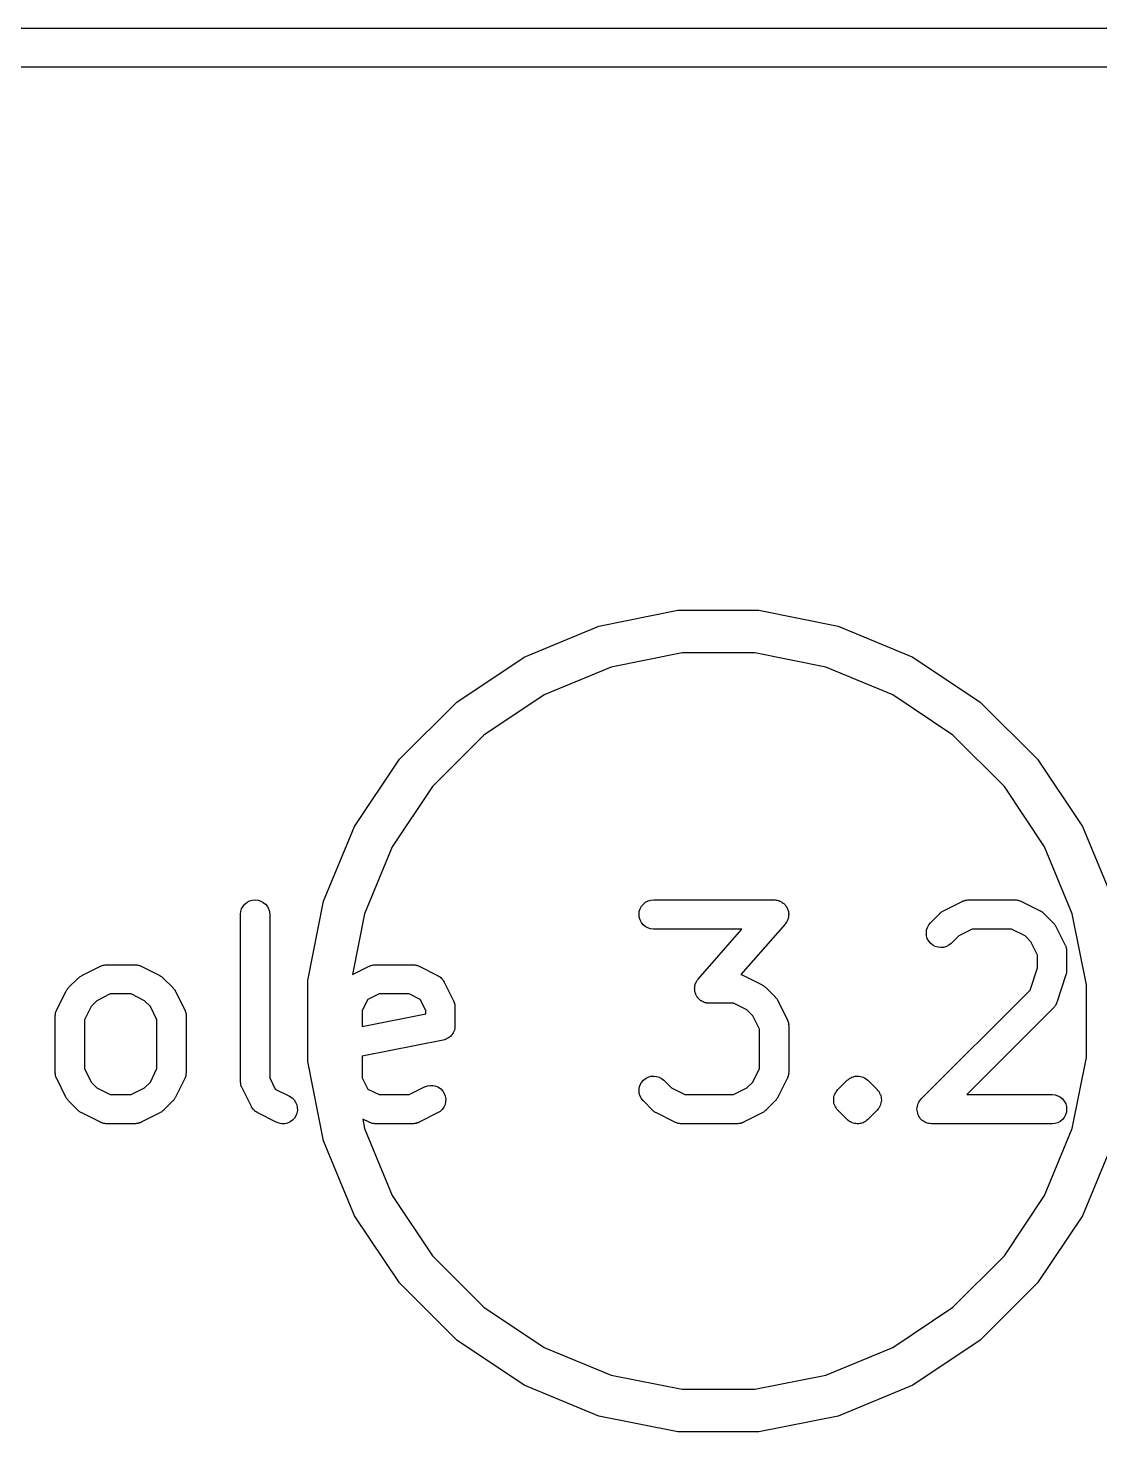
# Model space of a CAD drawing. Extents: x 0 to 214, y -130 to 23.
# Drawn here: x 111.45 to 116.96, y -82.11 to -74.9 of the extents above; entities that cross this region are included whole.
import ezdxf

# ---------------------------------------------------------------- set-up
doc = ezdxf.new("R2010")
doc.units = 0
doc.layers.add('BLACK', color=7, linetype='CONTINUOUS')

msp = doc.modelspace()

# ---------------------------------------------------------------- linework, layer by layer
at = {"layer": 'BLACK', "linetype": 'CONTINUOUS'}
for p, q in [((0.0049, -74.9), (119.995, -74.9)), ((119.9, -75.1), (0.1, -75.1)), ((114.385, -77.9713), (114.792, -77.8902)), ((114.792, -77.8902), (115.208, -77.8902)), ((115.208, -77.8902), (115.615, -77.9713)), ((114.001, -78.1303), (114.385, -77.9713)), ((115.615, -77.9713), (115.999, -78.1303)), ((113.655, -78.3612), (114.001, -78.1303)), ((114.814, -78.1091), (114.448, -78.1818)), ((115.186, -78.1091), (114.814, -78.1091)), ((115.552, -78.1818), (115.186, -78.1091)), ((115.999, -78.1303), (116.345, -78.3612)), ((114.448, -78.1818), (114.104, -78.3243)), ((115.896, -78.3243), (115.552, -78.1818)), ((113.361, -78.6551), (113.655, -78.3612)), ((114.104, -78.3243), (113.795, -78.5313)), ((116.205, -78.5313), (115.896, -78.3243)), ((116.345, -78.3612), (116.639, -78.6551)), ((113.795, -78.5313), (113.531, -78.7947)), ((116.469, -78.7947), (116.205, -78.5313)), ((113.13, -79.0006), (113.361, -78.6551)), ((116.639, -78.6551), (116.87, -79.0006)), ((113.531, -78.7947), (113.324, -79.1043)), ((116.676, -79.1043), (116.469, -78.7947)), ((112.971, -79.3846), (113.13, -79.0006)), ((116.87, -79.0006), (117.029, -79.3846)), ((113.324, -79.1043), (113.182, -79.4485)), ((116.818, -79.4485), (116.676, -79.1043)), ((112.591, -79.3828), (112.605, -79.3787)), ((112.605, -79.3787), (112.62, -79.3774)), ((112.62, -79.3774), (112.634, -79.3789)), ((112.634, -79.3789), (112.648, -79.3832)), ((114.638, -79.383), (114.652, -79.3788)), ((114.652, -79.3788), (114.667, -79.3774)), ((114.667, -79.3774), (115.286, -79.3774)), ((115.286, -79.3774), (115.287, -79.3774)), ((115.287, -79.3774), (115.291, -79.3779)), ((115.291, -79.3779), (115.296, -79.3781)), ((115.296, -79.3781), (115.299, -79.3787)), ((115.299, -79.3787), (115.301, -79.379)), ((115.301, -79.379), (115.306, -79.3804)), ((116.262, -79.3816), (116.267, -79.3798)), ((116.267, -79.3798), (116.269, -79.3794)), ((116.269, -79.3794), (116.271, -79.3788)), ((116.271, -79.3788), (116.276, -79.3783)), ((116.276, -79.3783), (116.281, -79.3775)), ((116.281, -79.3775), (116.284, -79.3776)), ((116.284, -79.3776), (116.286, -79.3774)), ((116.286, -79.3774), (116.524, -79.3774)), ((116.524, -79.3774), (116.525, -79.3774)), ((116.525, -79.3774), (116.527, -79.3776)), ((116.527, -79.3776), (116.529, -79.3776)), ((116.529, -79.3776), (116.534, -79.3784)), ((116.534, -79.3784), (116.539, -79.379)), ((116.539, -79.379), (116.541, -79.3797)), ((116.541, -79.3797), (116.544, -79.3801)), ((112.544, -79.4513), (112.546, -79.4368)), ((112.544, -79.4524), (112.544, -79.4513)), ((112.546, -79.4368), (112.55, -79.4228)), ((112.55, -79.4228), (112.557, -79.41)), ((112.557, -79.41), (112.567, -79.3988)), ((112.567, -79.3988), (112.578, -79.3896)), ((112.578, -79.3896), (112.591, -79.3828)), ((112.648, -79.3832), (112.661, -79.3902)), ((112.661, -79.3902), (112.672, -79.3995)), ((112.672, -79.3995), (112.682, -79.4109)), ((112.682, -79.4109), (112.688, -79.4238)), ((112.688, -79.4238), (112.693, -79.4378)), ((112.693, -79.4378), (112.694, -79.4524)), ((112.89, -79.7922), (112.971, -79.3846)), ((113.182, -79.4485), (113.12, -79.7611)), ((114.592, -79.4519), (114.593, -79.4373)), ((114.593, -79.4664), (114.592, -79.4519)), ((114.593, -79.4373), (114.598, -79.4233)), ((114.598, -79.4233), (114.604, -79.4104)), ((114.604, -79.4104), (114.614, -79.3992)), ((114.614, -79.3992), (114.625, -79.3899)), ((114.625, -79.3899), (114.638, -79.383)), ((115.306, -79.3804), (115.31, -79.3815)), ((115.31, -79.3815), (115.313, -79.3826)), ((115.313, -79.3826), (115.315, -79.3834)), ((115.315, -79.3834), (115.319, -79.3857)), ((115.319, -79.3857), (115.324, -79.3877)), ((115.324, -79.3877), (115.326, -79.3892)), ((115.326, -79.3892), (115.328, -79.3905)), ((115.328, -79.3905), (115.332, -79.3935)), ((115.332, -79.3935), (115.335, -79.3963)), ((115.335, -79.3963), (115.337, -79.3982)), ((115.337, -79.3982), (115.339, -79.3999)), ((115.339, -79.3999), (115.342, -79.4036)), ((115.342, -79.4036), (115.345, -79.407)), ((115.345, -79.407), (115.347, -79.4093)), ((115.347, -79.4093), (115.348, -79.4113)), ((115.348, -79.4113), (115.351, -79.4155)), ((115.351, -79.4155), (115.353, -79.4195)), ((115.353, -79.4195), (115.354, -79.422)), ((115.354, -79.422), (115.355, -79.4243)), ((115.355, -79.4243), (115.357, -79.4288)), ((115.357, -79.4288), (115.358, -79.4332)), ((115.358, -79.4332), (115.359, -79.4358)), ((115.359, -79.4358), (115.359, -79.4383)), ((115.359, -79.4383), (115.36, -79.443)), ((115.36, -79.443), (115.361, -79.4477)), ((115.361, -79.4477), (115.36, -79.4503)), ((115.36, -79.4503), (115.361, -79.4529)), ((116.09, -79.4946), (116.137, -79.447)), ((116.137, -79.447), (116.138, -79.4462)), ((116.138, -79.4462), (116.141, -79.4436)), ((116.141, -79.4436), (116.145, -79.4407)), ((116.145, -79.4407), (116.147, -79.439)), ((116.147, -79.439), (116.15, -79.4371)), ((116.15, -79.4371), (116.153, -79.4352)), ((116.153, -79.4352), (116.157, -79.4329)), ((116.157, -79.4329), (116.252, -79.3853)), ((116.252, -79.3853), (116.253, -79.3848)), ((116.253, -79.3848), (116.255, -79.3841)), ((116.255, -79.3841), (116.257, -79.383)), ((116.257, -79.383), (116.262, -79.3816)), ((116.544, -79.3801), (116.548, -79.3819)), ((116.548, -79.3819), (116.553, -79.3834)), ((116.553, -79.3834), (116.555, -79.3845)), ((116.555, -79.3845), (116.557, -79.3853)), ((116.557, -79.3853), (116.653, -79.4329)), ((116.653, -79.4329), (116.654, -79.4334)), ((116.654, -79.4334), (116.657, -79.4357)), ((116.657, -79.4357), (116.661, -79.4377)), ((116.661, -79.4377), (116.663, -79.4397)), ((116.663, -79.4397), (116.666, -79.4414)), ((116.666, -79.4414), (116.669, -79.4443)), ((116.669, -79.4443), (116.672, -79.447)), ((116.672, -79.447), (116.72, -79.4946)), ((116.891, -79.8138), (116.818, -79.4485)), ((112.544, -80.3095), (112.544, -79.4524)), ((112.694, -79.4524), (112.694, -80.2918)), ((114.597, -79.4805), (114.593, -79.4664)), ((114.604, -79.4934), (114.597, -79.4805)), ((114.613, -79.5049), (114.604, -79.4934)), ((114.624, -79.5143), (114.613, -79.5049)), ((114.637, -79.5213), (114.624, -79.5143)), ((114.651, -79.5257), (114.637, -79.5213)), ((115.342, -79.5018), (115.115, -79.7611)), ((115.345, -79.4979), (115.342, -79.5018)), ((115.348, -79.4943), (115.345, -79.4979)), ((115.349, -79.492), (115.348, -79.4943)), ((115.351, -79.4899), (115.349, -79.492)), ((115.353, -79.4856), (115.351, -79.4899)), ((115.355, -79.4814), (115.353, -79.4856)), ((115.356, -79.4789), (115.355, -79.4814)), ((115.357, -79.4765), (115.356, -79.4789)), ((115.358, -79.472), (115.357, -79.4765)), ((115.359, -79.4675), (115.358, -79.472)), ((115.36, -79.4623), (115.359, -79.4648)), ((115.359, -79.4648), (115.359, -79.4675)), ((115.361, -79.4529), (115.36, -79.4576)), ((115.36, -79.4576), (115.36, -79.4623)), ((116.069, -79.5328), (116.074, -79.5188)), ((116.074, -79.5188), (116.081, -79.5059)), ((116.081, -79.5059), (116.09, -79.4946)), ((116.72, -79.4946), (116.72, -79.4953)), ((116.72, -79.4953), (116.723, -79.4986)), ((116.723, -79.4986), (116.726, -79.5017)), ((116.726, -79.5017), (116.728, -79.5043)), ((116.728, -79.5043), (116.73, -79.5068)), ((116.73, -79.5068), (116.732, -79.5105)), ((116.732, -79.5105), (116.734, -79.5141)), ((116.734, -79.5141), (116.781, -79.6093)), ((114.666, -79.5274), (114.651, -79.5257)), ((114.667, -79.5274), (114.666, -79.5274)), ((115.12, -79.5274), (114.667, -79.5274)), ((114.896, -79.7839), (115.12, -79.5274)), ((116.068, -79.5474), (116.069, -79.5328)), ((116.069, -79.5619), (116.068, -79.5474)), ((116.073, -79.576), (116.069, -79.5619)), ((116.08, -79.5889), (116.073, -79.576)), ((116.089, -79.6003), (116.08, -79.5889)), ((116.235, -79.5616), (116.196, -79.6007)), ((116.303, -79.5274), (116.235, -79.5616)), ((116.506, -79.5274), (116.303, -79.5274)), ((116.575, -79.5616), (116.506, -79.5274)), ((116.605, -79.592), (116.575, -79.5616)), ((116.639, -79.6606), (116.605, -79.592)), ((116.101, -79.6097), (116.089, -79.6003)), ((116.114, -79.6167), (116.101, -79.6097)), ((116.128, -79.621), (116.114, -79.6167)), ((116.142, -79.6226), (116.128, -79.621)), ((116.157, -79.6213), (116.142, -79.6226)), ((116.171, -79.6173), (116.157, -79.6213)), ((116.184, -79.6105), (116.171, -79.6173)), ((116.195, -79.6014), (116.184, -79.6105)), ((116.196, -79.6007), (116.195, -79.6014)), ((116.639, -79.7259), (116.639, -79.6606)), ((116.781, -79.6093), (116.782, -79.6103)), ((116.782, -79.6103), (116.783, -79.6123)), ((116.783, -79.6123), (116.784, -79.6143)), ((116.784, -79.6143), (116.785, -79.6192)), ((116.785, -79.6192), (116.787, -79.624)), ((116.787, -79.624), (116.787, -79.6262)), ((116.787, -79.6262), (116.788, -79.6283)), ((116.788, -79.6283), (116.788, -79.6334)), ((116.788, -79.6334), (116.789, -79.6385)), ((116.789, -79.6385), (116.789, -79.6407)), ((116.789, -79.6407), (116.789, -79.6429)), ((116.789, -79.6429), (116.789, -79.7381)), ((111.728, -79.7663), (111.824, -79.7186)), ((111.824, -79.7186), (111.825, -79.7182)), ((111.825, -79.7182), (111.827, -79.7174)), ((111.827, -79.7174), (111.829, -79.7164)), ((111.829, -79.7164), (111.833, -79.7149)), ((111.833, -79.7149), (111.838, -79.7131)), ((111.838, -79.7131), (111.84, -79.7128)), ((111.84, -79.7128), (111.843, -79.7121)), ((111.843, -79.7121), (111.848, -79.7116)), ((111.848, -79.7116), (111.853, -79.7108)), ((111.853, -79.7108), (111.855, -79.7109)), ((111.855, -79.7109), (111.857, -79.7107)), ((111.857, -79.7107), (112, -79.7107)), ((112, -79.7107), (112.001, -79.7107)), ((112.001, -79.7107), (112.003, -79.711)), ((112.003, -79.711), (112.005, -79.7109)), ((112.005, -79.7109), (112.011, -79.7118)), ((112.011, -79.7118), (112.016, -79.7124)), ((112.016, -79.7124), (112.018, -79.713)), ((112.018, -79.713), (112.02, -79.7134)), ((112.02, -79.7134), (112.025, -79.7152)), ((112.025, -79.7152), (112.03, -79.7168)), ((112.03, -79.7168), (112.031, -79.7178)), ((112.031, -79.7178), (112.034, -79.7186)), ((112.034, -79.7186), (112.129, -79.7663)), ((113.12, -79.7611), (113.205, -79.7186)), ((113.205, -79.7182), (113.208, -79.7174)), ((113.205, -79.7186), (113.205, -79.7182)), ((113.208, -79.7174), (113.21, -79.7164)), ((113.21, -79.7164), (113.214, -79.7149)), ((113.214, -79.7149), (113.219, -79.7131)), ((113.219, -79.7131), (113.221, -79.7128)), ((113.221, -79.7128), (113.224, -79.7121)), ((113.224, -79.7121), (113.229, -79.7116)), ((113.229, -79.7116), (113.234, -79.7108)), ((113.234, -79.7108), (113.236, -79.7109)), ((113.236, -79.7109), (113.238, -79.7107)), ((113.238, -79.7107), (113.429, -79.7107)), ((113.429, -79.7107), (113.43, -79.7107)), ((113.43, -79.7107), (113.432, -79.711)), ((113.432, -79.711), (113.434, -79.7109)), ((113.434, -79.7109), (113.439, -79.7118)), ((113.439, -79.7118), (113.444, -79.7124)), ((113.444, -79.7124), (113.446, -79.713)), ((113.446, -79.713), (113.448, -79.7134)), ((113.448, -79.7134), (113.453, -79.7152)), ((113.453, -79.7152), (113.458, -79.7168)), ((113.458, -79.7168), (113.46, -79.7178)), ((113.46, -79.7178), (113.462, -79.7186)), ((113.462, -79.7186), (113.557, -79.7663)), ((116.601, -79.8404), (116.639, -79.7259)), ((116.789, -79.7381), (116.789, -79.7391)), ((116.789, -79.7391), (116.789, -79.7433)), ((111.661, -79.8279), (111.709, -79.7803)), ((111.709, -79.7803), (111.71, -79.7796)), ((111.71, -79.7796), (111.713, -79.7769)), ((111.713, -79.7769), (111.716, -79.774)), ((111.716, -79.774), (111.719, -79.7724)), ((111.719, -79.7724), (111.721, -79.7704)), ((111.721, -79.7704), (111.725, -79.7685)), ((111.725, -79.7685), (111.728, -79.7663)), ((112.129, -79.7663), (112.13, -79.7667)), ((112.13, -79.7667), (112.133, -79.769)), ((112.133, -79.769), (112.137, -79.771)), ((112.137, -79.771), (112.139, -79.773)), ((112.139, -79.773), (112.142, -79.7747)), ((112.142, -79.7747), (112.145, -79.7776)), ((112.145, -79.7776), (112.148, -79.7803)), ((112.148, -79.7803), (112.196, -79.8279)), ((112.89, -80.2078), (112.89, -79.7922)), ((113.557, -79.7663), (113.558, -79.7667)), ((113.558, -79.7667), (113.56, -79.7676)), ((113.56, -79.7676), (113.561, -79.7683)), ((113.561, -79.7683), (113.566, -79.7716)), ((113.566, -79.7716), (113.571, -79.7747)), ((113.571, -79.7747), (113.572, -79.7758)), ((113.572, -79.7758), (113.573, -79.7768)), ((113.573, -79.7768), (113.577, -79.7809)), ((113.577, -79.7809), (113.581, -79.7849)), ((113.581, -79.7849), (113.582, -79.7862)), ((113.582, -79.7862), (113.583, -79.7874)), ((113.583, -79.7874), (113.586, -79.7922)), ((113.586, -79.7922), (113.589, -79.7969)), ((113.589, -79.7969), (113.59, -79.7984)), ((113.59, -79.7984), (113.591, -79.7998)), ((113.591, -79.7998), (113.639, -79.895)), ((114.88, -79.8138), (114.881, -79.8092)), ((114.881, -79.8092), (114.882, -79.8068)), ((114.882, -79.8068), (114.883, -79.8043)), ((114.883, -79.8043), (114.885, -79.8001)), ((114.885, -79.8001), (114.887, -79.7958)), ((114.887, -79.7958), (114.889, -79.7937)), ((114.889, -79.7937), (114.89, -79.7914)), ((114.89, -79.7914), (114.893, -79.7878)), ((114.893, -79.7878), (114.896, -79.7839)), ((115.115, -79.7611), (115.12, -79.7629)), ((115.12, -79.7629), (115.125, -79.7644)), ((115.125, -79.7644), (115.127, -79.7655)), ((115.127, -79.7655), (115.129, -79.7663)), ((115.129, -79.7663), (115.224, -79.8139)), ((116.785, -79.7618), (116.738, -79.9047)), ((116.786, -79.7577), (116.785, -79.7618)), ((116.788, -79.7537), (116.786, -79.7577)), ((116.789, -79.7475), (116.788, -79.7506)), ((116.788, -79.7506), (116.788, -79.7537)), ((116.789, -79.7433), (116.789, -79.7475)), ((111.6, -79.9426), (111.647, -79.8474)), ((111.647, -79.8474), (111.648, -79.8465)), ((111.648, -79.8465), (111.65, -79.8429)), ((111.65, -79.8429), (111.652, -79.8392)), ((111.652, -79.8392), (111.654, -79.8368)), ((111.654, -79.8368), (111.656, -79.8342)), ((111.656, -79.8342), (111.659, -79.8312)), ((111.659, -79.8312), (111.661, -79.8279)), ((111.875, -79.8607), (111.806, -79.895)), ((111.982, -79.8607), (111.875, -79.8607)), ((112.051, -79.895), (111.982, -79.8607)), ((112.196, -79.8279), (112.197, -79.8287)), ((112.197, -79.8287), (112.199, -79.832)), ((112.199, -79.832), (112.202, -79.835)), ((112.202, -79.835), (112.204, -79.8377)), ((112.204, -79.8377), (112.206, -79.8401)), ((112.206, -79.8401), (112.208, -79.8438)), ((112.208, -79.8438), (112.21, -79.8474)), ((112.21, -79.8474), (112.258, -79.9426)), ((113.256, -79.8607), (113.199, -79.8892)), ((113.411, -79.8607), (113.256, -79.8607)), ((113.468, -79.8892), (113.411, -79.8607)), ((114.877, -79.8328), (114.878, -79.8281)), ((114.878, -79.8354), (114.877, -79.8328)), ((114.878, -79.8234), (114.879, -79.8209)), ((114.878, -79.8281), (114.878, -79.8234)), ((114.878, -79.8381), (114.878, -79.8354)), ((114.878, -79.8427), (114.878, -79.8381)), ((114.879, -79.8474), (114.878, -79.8427)), ((114.879, -79.8183), (114.88, -79.8138)), ((114.879, -79.8209), (114.879, -79.8183)), ((114.879, -79.8499), (114.879, -79.8474)), ((114.88, -79.8525), (114.879, -79.8499)), ((114.882, -79.8569), (114.88, -79.8525)), ((114.883, -79.8614), (114.882, -79.8569)), ((114.884, -79.8638), (114.883, -79.8614)), ((114.885, -79.8662), (114.884, -79.8638)), ((114.887, -79.8702), (114.885, -79.8662)), ((114.89, -79.8744), (114.887, -79.8702)), ((114.891, -79.8764), (114.89, -79.8744)), ((114.893, -79.8787), (114.891, -79.8764)), ((114.896, -79.8821), (114.893, -79.8787)), ((114.899, -79.8858), (114.896, -79.8821)), ((115.224, -79.8139), (115.225, -79.8143)), ((115.225, -79.8143), (115.228, -79.8166)), ((115.228, -79.8166), (115.232, -79.8186)), ((115.232, -79.8186), (115.235, -79.8206)), ((115.235, -79.8206), (115.237, -79.8223)), ((115.237, -79.8223), (115.24, -79.8252)), ((115.24, -79.8252), (115.244, -79.8279)), ((115.244, -79.8279), (115.291, -79.8755)), ((115.291, -79.8755), (115.292, -79.8763)), ((115.292, -79.8763), (115.294, -79.8796)), ((115.294, -79.8796), (115.297, -79.8826)), ((115.297, -79.8826), (115.299, -79.8853)), ((116.042, -80.3993), (116.601, -79.8404)), ((116.891, -80.1862), (116.891, -79.8138)), ((111.594, -79.9563), (111.596, -79.9515)), ((111.594, -79.9585), (111.594, -79.9563)), ((111.596, -79.9515), (111.598, -79.9466)), ((111.598, -79.9466), (111.599, -79.9447)), ((111.599, -79.9447), (111.6, -79.9426)), ((111.776, -79.9254), (111.742, -79.9939)), ((111.806, -79.895), (111.776, -79.9254)), ((112.081, -79.9254), (112.051, -79.895)), ((112.115, -79.9939), (112.081, -79.9254)), ((112.258, -79.9426), (112.258, -79.9436)), ((112.258, -79.9436), (112.259, -79.9457)), ((112.259, -79.9457), (112.26, -79.9476)), ((112.26, -79.9476), (112.261, -79.9525)), ((112.261, -79.9525), (112.263, -79.9573)), ((113.199, -79.8892), (113.17, -79.9463)), ((113.17, -79.9463), (113.17, -80.0276)), ((113.496, -79.9463), (113.468, -79.8892)), ((113.496, -79.9623), (113.496, -79.9463)), ((113.639, -79.895), (113.639, -79.896)), ((113.639, -79.896), (113.64, -79.898)), ((113.64, -79.898), (113.641, -79.9)), ((113.641, -79.9), (113.642, -79.9049)), ((113.642, -79.9049), (113.644, -79.9097)), ((113.644, -79.9097), (113.644, -79.9119)), ((113.644, -79.9119), (113.645, -79.914)), ((113.645, -79.914), (113.646, -79.9191)), ((113.646, -79.9191), (113.646, -79.9242)), ((113.646, -79.9242), (113.646, -79.9264)), ((113.646, -79.9264), (113.646, -79.9286)), ((113.646, -79.9286), (113.646, -80.0238)), ((114.901, -79.8875), (114.899, -79.8858)), ((114.903, -79.8894), (114.901, -79.8875)), ((114.906, -79.8922), (114.903, -79.8894)), ((114.91, -79.8952), (114.906, -79.8922)), ((114.912, -79.8965), (114.91, -79.8952)), ((114.914, -79.898), (114.912, -79.8965)), ((114.919, -79.9), (114.914, -79.898)), ((114.923, -79.9023), (114.919, -79.9)), ((114.925, -79.9031), (114.923, -79.9023)), ((114.928, -79.9042), (114.925, -79.9031)), ((114.932, -79.9053), (114.928, -79.9042)), ((114.937, -79.9067), (114.932, -79.9053)), ((114.939, -79.907), (114.937, -79.9067)), ((114.942, -79.9076), (114.939, -79.907)), ((114.947, -79.9078), (114.942, -79.9076)), ((114.951, -79.9083), (114.947, -79.9078)), ((114.952, -79.9083), (114.951, -79.9083)), ((115.078, -79.9083), (114.952, -79.9083)), ((115.146, -79.9426), (115.078, -79.9083)), ((115.176, -79.973), (115.146, -79.9426)), ((115.299, -79.8853), (115.301, -79.8877)), ((115.301, -79.8877), (115.303, -79.8915)), ((115.303, -79.8915), (115.305, -79.895)), ((115.305, -79.895), (115.353, -79.9903)), ((116.72, -79.934), (116.276, -80.3774)), ((116.721, -79.9323), (116.72, -79.934)), ((116.723, -79.9308), (116.721, -79.9323)), ((116.726, -79.9266), (116.723, -79.9308)), ((116.729, -79.9227), (116.726, -79.9266)), ((116.73, -79.9207), (116.729, -79.9227)), ((116.731, -79.9189), (116.73, -79.9207)), ((116.733, -79.9143), (116.731, -79.9189)), ((116.736, -79.9098), (116.733, -79.9143)), ((116.737, -79.9077), (116.736, -79.9098)), ((116.738, -79.9047), (116.737, -79.9057)), ((116.737, -79.9057), (116.737, -79.9077)), ((111.592, -79.9707), (111.593, -79.9657)), ((111.592, -79.9729), (111.592, -79.9707)), ((111.592, -79.9751), (111.592, -79.9729)), ((111.592, -79.9762), (111.592, -79.9751)), ((111.592, -80.2619), (111.592, -79.9762)), ((111.593, -79.9606), (111.594, -79.9585)), ((111.593, -79.9657), (111.593, -79.9606)), ((111.742, -79.9939), (111.742, -80.2442)), ((112.115, -80.2442), (112.115, -79.9939)), ((112.263, -79.9573), (112.263, -79.9595)), ((112.263, -79.9595), (112.264, -79.9616)), ((112.264, -79.9616), (112.265, -79.9667)), ((112.265, -79.9667), (112.265, -79.9718)), ((112.265, -79.9718), (112.265, -79.974)), ((112.265, -79.974), (112.265, -79.9762)), ((112.265, -79.9762), (112.265, -80.2619)), ((113.17, -80.0276), (113.496, -79.9623)), ((113.646, -80.0238), (113.646, -80.0242)), ((113.646, -80.0242), (113.646, -80.0242)), ((113.646, -80.0242), (113.646, -80.0242)), ((113.646, -80.0242), (113.646, -80.0249)), ((113.646, -80.0249), (113.646, -80.0318)), ((115.211, -80.0415), (115.176, -79.973)), ((115.353, -79.9903), (115.353, -79.9912)), ((115.353, -79.9912), (115.354, -79.9933)), ((115.354, -79.9933), (115.355, -79.9952)), ((115.355, -79.9952), (115.357, -80.0001)), ((115.357, -80.0001), (115.358, -80.0049)), ((115.358, -80.0049), (115.359, -80.0071)), ((115.359, -80.0071), (115.359, -80.0092)), ((115.359, -80.0092), (115.36, -80.0143)), ((115.36, -80.0143), (115.361, -80.0194)), ((115.361, -80.0194), (115.36, -80.0216)), ((115.36, -80.0216), (115.361, -80.0238)), ((115.361, -80.0238), (115.361, -80.2619)), ((113.586, -80.0974), (113.17, -80.1805)), ((113.593, -80.0953), (113.586, -80.0974)), ((113.6, -80.0933), (113.593, -80.0953)), ((113.606, -80.0898), (113.6, -80.0931)), ((113.6, -80.0931), (113.6, -80.0932)), ((113.6, -80.0932), (113.6, -80.0933)), ((113.612, -80.0866), (113.606, -80.0898)), ((113.613, -80.0864), (113.612, -80.0866)), ((113.618, -80.0818), (113.613, -80.0862)), ((113.613, -80.0862), (113.613, -80.0864)), ((113.624, -80.0774), (113.618, -80.0818)), ((113.629, -80.0716), (113.624, -80.0769)), ((113.624, -80.0769), (113.624, -80.0771)), ((113.624, -80.0771), (113.624, -80.0774)), ((113.633, -80.0662), (113.629, -80.0716)), ((113.634, -80.0656), (113.633, -80.0659)), ((113.633, -80.0659), (113.633, -80.0662)), ((113.637, -80.0595), (113.634, -80.0656)), ((113.64, -80.0534), (113.637, -80.0595)), ((113.641, -80.0527), (113.64, -80.053)), ((113.64, -80.053), (113.64, -80.0534)), ((113.643, -80.0461), (113.641, -80.0527)), ((113.645, -80.0394), (113.643, -80.0461)), ((113.646, -80.0318), (113.645, -80.0387)), ((113.645, -80.0387), (113.645, -80.0391)), ((113.645, -80.0391), (113.645, -80.0394)), ((115.211, -80.2442), (115.211, -80.0415)), ((111.742, -80.2442), (111.776, -80.3127)), ((112.081, -80.3127), (112.115, -80.2442)), ((112.971, -80.6154), (112.89, -80.2078)), ((113.17, -80.1805), (113.17, -80.2918)), ((115.176, -80.3127), (115.211, -80.2442)), ((116.818, -80.5515), (116.891, -80.1862)), ((111.592, -80.2641), (111.592, -80.2619)), ((111.592, -80.2663), (111.592, -80.2641)), ((111.593, -80.2714), (111.592, -80.2663)), ((111.593, -80.2765), (111.593, -80.2714)), ((111.594, -80.2786), (111.593, -80.2765)), ((111.594, -80.2808), (111.594, -80.2786)), ((111.596, -80.2856), (111.594, -80.2808)), ((111.597, -80.2905), (111.596, -80.2856)), ((111.598, -80.2924), (111.597, -80.2905)), ((111.599, -80.2945), (111.598, -80.2924)), ((111.6, -80.2954), (111.599, -80.2945)), ((111.647, -80.3907), (111.6, -80.2954)), ((111.776, -80.3127), (111.806, -80.3431)), ((112.051, -80.3431), (112.081, -80.3127)), ((112.258, -80.2954), (112.21, -80.3907)), ((112.259, -80.2914), (112.258, -80.2934)), ((112.258, -80.2934), (112.258, -80.2954)), ((112.261, -80.2866), (112.259, -80.2914)), ((112.263, -80.2818), (112.261, -80.2866)), ((112.264, -80.2775), (112.263, -80.2796)), ((112.263, -80.2796), (112.263, -80.2818)), ((112.265, -80.2674), (112.264, -80.2724)), ((112.264, -80.2724), (112.264, -80.2775)), ((112.265, -80.2619), (112.265, -80.263)), ((112.265, -80.263), (112.265, -80.2651)), ((112.265, -80.2651), (112.265, -80.2674)), ((112.544, -80.3117), (112.544, -80.3095)), ((112.544, -80.3139), (112.544, -80.3117)), ((112.545, -80.319), (112.544, -80.3139)), ((112.694, -80.2918), (112.723, -80.3489)), ((113.17, -80.2918), (113.199, -80.3489)), ((114.598, -80.3278), (114.605, -80.315)), ((114.605, -80.315), (114.614, -80.3037)), ((114.614, -80.3037), (114.625, -80.2945)), ((114.625, -80.2945), (114.638, -80.2877)), ((114.638, -80.2877), (114.652, -80.2835)), ((114.652, -80.2835), (114.667, -80.2821)), ((114.667, -80.2821), (114.681, -80.2836)), ((114.681, -80.2836), (114.695, -80.2879)), ((114.695, -80.2879), (114.708, -80.2948)), ((114.708, -80.2948), (114.72, -80.3041)), ((114.72, -80.3041), (114.759, -80.3431)), ((115.146, -80.3431), (115.176, -80.3127)), ((115.353, -80.2954), (115.305, -80.3907)), ((115.354, -80.2934), (115.353, -80.2954)), ((115.355, -80.2914), (115.354, -80.2934)), ((115.356, -80.2866), (115.355, -80.2914)), ((115.358, -80.2818), (115.356, -80.2866)), ((115.359, -80.2775), (115.358, -80.2796)), ((115.358, -80.2796), (115.358, -80.2818)), ((115.36, -80.2724), (115.359, -80.2775)), ((115.361, -80.263), (115.36, -80.2651)), ((115.36, -80.2651), (115.361, -80.2674)), ((115.361, -80.2674), (115.36, -80.2724)), ((115.361, -80.2619), (115.361, -80.263)), ((115.614, -80.3517), (115.661, -80.3041)), ((115.661, -80.3041), (115.662, -80.3038)), ((115.662, -80.3034), (115.668, -80.299)), ((115.662, -80.3036), (115.662, -80.3034)), ((115.662, -80.3037), (115.662, -80.3036)), ((115.662, -80.3036), (115.662, -80.3036)), ((115.662, -80.3036), (115.662, -80.3036)), ((115.662, -80.3038), (115.662, -80.3037)), ((115.662, -80.3037), (115.662, -80.3037)), ((115.668, -80.299), (115.673, -80.2945)), ((115.673, -80.2942), (115.68, -80.291)), ((115.673, -80.2943), (115.673, -80.2942)), ((115.673, -80.2944), (115.673, -80.2943)), ((115.673, -80.2945), (115.673, -80.2944)), ((115.673, -80.2945), (115.673, -80.2945)), ((115.68, -80.291), (115.686, -80.2877)), ((115.686, -80.2875), (115.693, -80.2855)), ((115.686, -80.2876), (115.686, -80.2875)), ((115.686, -80.2877), (115.686, -80.2876)), ((115.686, -80.2876), (115.686, -80.2876)), ((115.686, -80.2877), (115.686, -80.2877)), ((115.693, -80.2855), (115.7, -80.2835)), ((115.7, -80.2834), (115.707, -80.2828)), ((115.7, -80.2835), (115.7, -80.2834)), ((115.7, -80.2835), (115.7, -80.2835)), ((115.7, -80.2835), (115.7, -80.2835)), ((115.7, -80.2835), (115.7, -80.2835)), ((115.707, -80.2828), (115.715, -80.2821)), ((115.715, -80.2822), (115.715, -80.2821)), ((115.715, -80.2821), (115.715, -80.2822)), ((115.715, -80.2822), (115.715, -80.2821)), ((115.715, -80.2821), (115.722, -80.2829)), ((115.715, -80.2821), (115.715, -80.2822)), ((115.722, -80.2829), (115.729, -80.2836)), ((115.729, -80.2836), (115.729, -80.2837)), ((115.729, -80.2837), (115.729, -80.2837)), ((115.729, -80.2837), (115.729, -80.2837)), ((115.729, -80.2837), (115.73, -80.2837)), ((115.73, -80.2837), (115.736, -80.2858)), ((115.736, -80.2858), (115.736, -80.2858)), ((115.736, -80.2858), (115.743, -80.2879)), ((115.743, -80.2879), (115.743, -80.288)), ((115.743, -80.288), (115.743, -80.288)), ((115.743, -80.288), (115.743, -80.2881)), ((115.743, -80.2881), (115.744, -80.2881)), ((115.744, -80.2881), (115.75, -80.2914)), ((115.75, -80.2914), (115.756, -80.2948)), ((115.756, -80.2948), (115.756, -80.2949)), ((115.756, -80.2949), (115.756, -80.295)), ((115.756, -80.295), (115.756, -80.295)), ((115.756, -80.295), (115.756, -80.2951)), ((115.756, -80.2951), (115.762, -80.2996)), ((115.762, -80.2996), (115.767, -80.3041)), ((115.767, -80.3041), (115.815, -80.3517)), ((111.806, -80.3431), (111.875, -80.3774)), ((111.875, -80.3774), (111.982, -80.3774)), ((111.982, -80.3774), (112.051, -80.3431)), ((112.545, -80.3241), (112.545, -80.319)), ((112.546, -80.3262), (112.545, -80.3241)), ((112.546, -80.3284), (112.546, -80.3262)), ((112.548, -80.3332), (112.546, -80.3284)), ((112.55, -80.3381), (112.548, -80.3332)), ((112.551, -80.3401), (112.55, -80.3381)), ((112.552, -80.3421), (112.551, -80.3401)), ((112.552, -80.3431), (112.552, -80.3421)), ((112.6, -80.4383), (112.552, -80.3431)), ((112.723, -80.3489), (112.795, -80.3853)), ((112.795, -80.3853), (112.796, -80.3858)), ((112.796, -80.3858), (112.809, -80.3937)), ((113.199, -80.3489), (113.256, -80.3774)), ((113.256, -80.3774), (113.411, -80.3774)), ((113.411, -80.3774), (113.49, -80.3377)), ((113.49, -80.3377), (113.491, -80.3372)), ((113.491, -80.3372), (113.505, -80.3322)), ((113.505, -80.3322), (113.519, -80.3299)), ((113.519, -80.3299), (113.534, -80.3305)), ((113.534, -80.3305), (113.548, -80.3339)), ((113.548, -80.3339), (113.562, -80.34)), ((113.562, -80.34), (113.573, -80.3485)), ((113.573, -80.3485), (113.583, -80.3592)), ((113.583, -80.3592), (113.591, -80.3717)), ((113.591, -80.3717), (113.596, -80.3854)), ((113.596, -80.3854), (113.599, -80.3998)), ((114.592, -80.3564), (114.593, -80.3418)), ((114.593, -80.3709), (114.592, -80.3564)), ((114.593, -80.3418), (114.598, -80.3278)), ((114.597, -80.385), (114.593, -80.3709)), ((114.604, -80.398), (114.597, -80.385)), ((114.759, -80.3431), (114.827, -80.3774)), ((114.827, -80.3774), (115.078, -80.3774)), ((115.078, -80.3774), (115.146, -80.3431)), ((115.593, -80.3894), (115.595, -80.3827)), ((115.595, -80.3827), (115.597, -80.3759)), ((115.597, -80.3759), (115.598, -80.3757)), ((115.598, -80.3755), (115.601, -80.3692)), ((115.598, -80.3757), (115.598, -80.3755)), ((115.601, -80.3692), (115.604, -80.363)), ((115.604, -80.363), (115.605, -80.3628)), ((115.605, -80.3626), (115.609, -80.3571)), ((115.605, -80.3628), (115.605, -80.3626)), ((115.609, -80.3571), (115.614, -80.3517)), ((115.815, -80.3517), (115.815, -80.3521)), ((115.815, -80.3521), (115.815, -80.3521)), ((115.815, -80.3521), (115.815, -80.3521)), ((115.815, -80.3521), (115.816, -80.3525)), ((115.816, -80.3525), (115.82, -80.358)), ((115.82, -80.358), (115.825, -80.3635)), ((115.825, -80.3635), (115.825, -80.3637)), ((115.825, -80.3637), (115.825, -80.3639)), ((115.825, -80.3639), (115.828, -80.3702)), ((115.828, -80.3702), (115.831, -80.3764)), ((115.831, -80.3764), (115.831, -80.3767)), ((115.831, -80.3767), (115.832, -80.3769)), ((115.832, -80.3769), (115.834, -80.3837)), ((115.834, -80.3837), (115.836, -80.3905)), ((116.276, -80.3774), (116.714, -80.3774)), ((116.714, -80.3774), (116.715, -80.3774)), ((116.715, -80.3774), (116.73, -80.379)), ((116.73, -80.379), (116.744, -80.3834)), ((116.744, -80.3834), (116.757, -80.3905)), ((111.649, -80.3943), (111.647, -80.3907)), ((111.651, -80.398), (111.649, -80.3943)), ((111.653, -80.4004), (111.651, -80.398)), ((111.655, -80.4031), (111.653, -80.4004)), ((111.658, -80.4061), (111.655, -80.4031)), ((111.661, -80.4094), (111.658, -80.4061)), ((111.661, -80.4102), (111.661, -80.4094)), ((111.709, -80.4578), (111.661, -80.4102)), ((111.712, -80.4605), (111.709, -80.4578)), ((111.715, -80.4634), (111.712, -80.4605)), ((112.144, -80.4612), (112.141, -80.4641)), ((112.148, -80.4585), (112.144, -80.4612)), ((112.196, -80.4102), (112.148, -80.4578)), ((112.148, -80.4578), (112.148, -80.4585)), ((112.199, -80.4069), (112.196, -80.4102)), ((112.201, -80.4039), (112.199, -80.4069)), ((112.203, -80.4013), (112.201, -80.4039)), ((112.205, -80.3989), (112.203, -80.4013)), ((112.207, -80.3952), (112.205, -80.3989)), ((112.209, -80.3916), (112.207, -80.3952)), ((112.21, -80.3907), (112.209, -80.3916)), ((112.6, -80.4397), (112.6, -80.4383)), ((112.601, -80.4412), (112.6, -80.4397)), ((112.604, -80.4459), (112.601, -80.4412)), ((112.607, -80.4507), (112.604, -80.4459)), ((112.608, -80.4519), (112.607, -80.4507)), ((112.609, -80.4532), (112.608, -80.4519)), ((112.614, -80.4572), (112.609, -80.4532)), ((112.617, -80.4613), (112.614, -80.4572)), ((112.619, -80.4623), (112.617, -80.4613)), ((112.809, -80.3937), (112.819, -80.4039)), ((112.819, -80.4039), (112.827, -80.416)), ((112.827, -80.416), (112.833, -80.4294)), ((112.833, -80.4294), (112.836, -80.4437)), ((112.837, -80.4583), (112.834, -80.4728)), ((112.836, -80.4437), (112.837, -80.4583)), ((113.58, -80.454), (113.57, -80.4641)), ((113.589, -80.4421), (113.58, -80.454)), ((113.595, -80.4287), (113.589, -80.4421)), ((113.598, -80.4145), (113.595, -80.4287)), ((113.599, -80.3998), (113.598, -80.4145)), ((114.613, -80.4094), (114.604, -80.398)), ((114.614, -80.4102), (114.613, -80.4094)), ((114.661, -80.4578), (114.614, -80.4102)), ((114.665, -80.4605), (114.661, -80.4578)), ((114.668, -80.4634), (114.665, -80.4605)), ((115.239, -80.4612), (115.236, -80.4641)), ((115.243, -80.4585), (115.239, -80.4612)), ((115.244, -80.4578), (115.243, -80.4585)), ((115.291, -80.4102), (115.244, -80.4578)), ((115.294, -80.4069), (115.291, -80.4102)), ((115.297, -80.4039), (115.294, -80.4069)), ((115.298, -80.4013), (115.297, -80.4039)), ((115.3, -80.3989), (115.298, -80.4013)), ((115.302, -80.3952), (115.3, -80.3989)), ((115.305, -80.3916), (115.302, -80.3952)), ((115.305, -80.3907), (115.305, -80.3916)), ((115.592, -80.397), (115.593, -80.3899)), ((115.592, -80.404), (115.592, -80.397)), ((115.592, -80.4042), (115.592, -80.404)), ((115.592, -80.4045), (115.592, -80.4042)), ((115.592, -80.4115), (115.592, -80.4045)), ((115.593, -80.4186), (115.592, -80.4115)), ((115.593, -80.3897), (115.593, -80.3894)), ((115.593, -80.3899), (115.593, -80.3897)), ((115.593, -80.4188), (115.593, -80.4186)), ((115.593, -80.4191), (115.593, -80.4188)), ((115.595, -80.4258), (115.593, -80.4191)), ((115.597, -80.4326), (115.595, -80.4258)), ((115.597, -80.4328), (115.597, -80.4326)), ((115.597, -80.4331), (115.597, -80.4328)), ((115.601, -80.4394), (115.597, -80.4331)), ((115.604, -80.4456), (115.601, -80.4394)), ((115.604, -80.4458), (115.604, -80.4456)), ((115.604, -80.446), (115.604, -80.4458)), ((115.608, -80.4515), (115.604, -80.446)), ((115.613, -80.457), (115.608, -80.4515)), ((115.613, -80.4574), (115.613, -80.457)), ((115.614, -80.4578), (115.613, -80.4574)), ((115.613, -80.4574), (115.613, -80.4574)), ((115.613, -80.4574), (115.613, -80.4574)), ((115.661, -80.5054), (115.614, -80.4578)), ((115.815, -80.4578), (115.767, -80.5054)), ((115.819, -80.4523), (115.815, -80.4578)), ((115.824, -80.4469), (115.819, -80.4523)), ((115.828, -80.4402), (115.824, -80.4465)), ((115.824, -80.4465), (115.824, -80.4467)), ((115.824, -80.4467), (115.824, -80.4469)), ((115.831, -80.4341), (115.828, -80.4402)), ((115.833, -80.4267), (115.831, -80.4336)), ((115.831, -80.4336), (115.831, -80.4338)), ((115.831, -80.4338), (115.831, -80.4341)), ((115.835, -80.4201), (115.833, -80.4267)), ((115.836, -80.4124), (115.835, -80.4196)), ((115.835, -80.4196), (115.835, -80.4198)), ((115.835, -80.4198), (115.835, -80.4201)), ((115.836, -80.3905), (115.836, -80.3907)), ((115.836, -80.3907), (115.836, -80.391)), ((115.836, -80.391), (115.836, -80.398)), ((115.836, -80.398), (115.837, -80.405)), ((115.837, -80.4055), (115.836, -80.4124)), ((115.837, -80.405), (115.837, -80.4053)), ((115.837, -80.4053), (115.837, -80.4055)), ((116.02, -80.4519), (116.021, -80.4448)), ((116.02, -80.452), (116.02, -80.4519)), ((116.02, -80.4521), (116.02, -80.452)), ((116.021, -80.4593), (116.02, -80.4521)), ((116.021, -80.4448), (116.022, -80.4376)), ((116.022, -80.4664), (116.021, -80.4593)), ((116.022, -80.4373), (116.024, -80.4304)), ((116.022, -80.4374), (116.022, -80.4373)), ((116.022, -80.4376), (116.022, -80.4374)), ((116.024, -80.4304), (116.026, -80.4236)), ((116.026, -80.4233), (116.03, -80.417)), ((116.026, -80.4234), (116.026, -80.4233)), ((116.026, -80.4236), (116.026, -80.4234)), ((116.03, -80.417), (116.033, -80.4107)), ((116.033, -80.4104), (116.038, -80.4049)), ((116.033, -80.4106), (116.033, -80.4104)), ((116.033, -80.4107), (116.033, -80.4106)), ((116.038, -80.4049), (116.042, -80.3993)), ((116.757, -80.3905), (116.768, -80.3999)), ((116.768, -80.3999), (116.777, -80.4113)), ((116.777, -80.4113), (116.784, -80.4243)), ((116.784, -80.4243), (116.788, -80.4383)), ((116.788, -80.4383), (116.789, -80.4529)), ((116.789, -80.4529), (116.788, -80.4675)), ((111.718, -80.4651), (111.715, -80.4634)), ((111.72, -80.4671), (111.718, -80.4651)), ((111.724, -80.4691), (111.72, -80.4671)), ((111.727, -80.4714), (111.724, -80.4691)), ((111.728, -80.4718), (111.727, -80.4714)), ((111.824, -80.5195), (111.728, -80.4718)), ((111.826, -80.5203), (111.824, -80.5195)), ((111.828, -80.5213), (111.826, -80.5203)), ((111.832, -80.5229), (111.828, -80.5213)), ((111.837, -80.5247), (111.832, -80.5229)), ((111.839, -80.5251), (111.837, -80.5247)), ((111.842, -80.5257), (111.839, -80.5251)), ((111.847, -80.5263), (111.842, -80.5257)), ((111.852, -80.5272), (111.847, -80.5263)), ((111.854, -80.5271), (111.852, -80.5272)), ((111.856, -80.5274), (111.854, -80.5271)), ((111.857, -80.5274), (111.856, -80.5274)), ((112, -80.5274), (111.857, -80.5274)), ((112.002, -80.5272), (112, -80.5274)), ((112.004, -80.5273), (112.002, -80.5272)), ((112.009, -80.5265), (112.004, -80.5273)), ((112.015, -80.526), (112.009, -80.5265)), ((112.017, -80.5253), (112.015, -80.526)), ((112.019, -80.525), (112.017, -80.5253)), ((112.024, -80.5232), (112.019, -80.525)), ((112.029, -80.5217), (112.024, -80.5232)), ((112.031, -80.5207), (112.029, -80.5217)), ((112.033, -80.5199), (112.031, -80.5207)), ((112.034, -80.5195), (112.033, -80.5199)), ((112.129, -80.4718), (112.034, -80.5195)), ((112.132, -80.4696), (112.129, -80.4718)), ((112.136, -80.4677), (112.132, -80.4696)), ((112.139, -80.4657), (112.136, -80.4677)), ((112.141, -80.4641), (112.139, -80.4657)), ((112.62, -80.4634), (112.619, -80.4623)), ((112.625, -80.4665), (112.62, -80.4634)), ((112.629, -80.4698), (112.625, -80.4665)), ((112.631, -80.4705), (112.629, -80.4698)), ((112.632, -80.4714), (112.631, -80.4705)), ((112.633, -80.4718), (112.632, -80.4714)), ((112.728, -80.5195), (112.633, -80.4718)), ((112.742, -80.5247), (112.728, -80.5195)), ((112.756, -80.5272), (112.742, -80.5247)), ((112.771, -80.5268), (112.756, -80.5272)), ((112.785, -80.5236), (112.771, -80.5268)), ((112.799, -80.5177), (112.785, -80.5236)), ((112.811, -80.5093), (112.799, -80.5177)), ((112.821, -80.4987), (112.811, -80.5093)), ((112.829, -80.4864), (112.821, -80.4987)), ((112.834, -80.4728), (112.829, -80.4864)), ((113.205, -80.5195), (113.172, -80.5033)), ((113.172, -80.5033), (113.182, -80.5515)), ((113.207, -80.5203), (113.205, -80.5195)), ((113.209, -80.5213), (113.207, -80.5203)), ((113.213, -80.5229), (113.209, -80.5213)), ((113.218, -80.5247), (113.213, -80.5229)), ((113.22, -80.5251), (113.218, -80.5247)), ((113.223, -80.5257), (113.22, -80.5251)), ((113.228, -80.5263), (113.223, -80.5257)), ((113.233, -80.5272), (113.228, -80.5263)), ((113.235, -80.5271), (113.233, -80.5272)), ((113.237, -80.5274), (113.235, -80.5271)), ((113.238, -80.5274), (113.237, -80.5274)), ((113.429, -80.5274), (113.238, -80.5274)), ((113.431, -80.5272), (113.429, -80.5274)), ((113.433, -80.5273), (113.431, -80.5272)), ((113.438, -80.5265), (113.433, -80.5273)), ((113.443, -80.526), (113.438, -80.5265)), ((113.445, -80.5253), (113.443, -80.526)), ((113.447, -80.525), (113.445, -80.5253)), ((113.452, -80.5232), (113.447, -80.525)), ((113.457, -80.5217), (113.452, -80.5232)), ((113.459, -80.5207), (113.457, -80.5217)), ((113.461, -80.5199), (113.459, -80.5207)), ((113.462, -80.5195), (113.461, -80.5199)), ((113.557, -80.4718), (113.462, -80.5195)), ((113.57, -80.4641), (113.557, -80.4718)), ((114.67, -80.4651), (114.668, -80.4634)), ((114.673, -80.4671), (114.67, -80.4651)), ((114.676, -80.4691), (114.673, -80.4671)), ((114.68, -80.4714), (114.676, -80.4691)), ((114.681, -80.4718), (114.68, -80.4714)), ((114.776, -80.5195), (114.681, -80.4718)), ((114.778, -80.5203), (114.776, -80.5195)), ((114.78, -80.5213), (114.778, -80.5203)), ((114.785, -80.5229), (114.78, -80.5213)), ((114.79, -80.5247), (114.785, -80.5229)), ((114.792, -80.5251), (114.79, -80.5247)), ((114.794, -80.5257), (114.792, -80.5251)), ((114.799, -80.5263), (114.794, -80.5257)), ((114.804, -80.5272), (114.799, -80.5263)), ((114.806, -80.5271), (114.804, -80.5272)), ((114.808, -80.5274), (114.806, -80.5271)), ((114.81, -80.5274), (114.808, -80.5274)), ((115.095, -80.5274), (114.81, -80.5274)), ((115.097, -80.5272), (115.095, -80.5274)), ((115.1, -80.5273), (115.097, -80.5272)), ((115.105, -80.5265), (115.1, -80.5273)), ((115.11, -80.526), (115.105, -80.5265)), ((115.112, -80.5253), (115.11, -80.526)), ((115.114, -80.525), (115.112, -80.5253)), ((115.119, -80.5232), (115.114, -80.525)), ((115.124, -80.5217), (115.119, -80.5232)), ((115.126, -80.5207), (115.124, -80.5217)), ((115.128, -80.5199), (115.126, -80.5207)), ((115.129, -80.5195), (115.128, -80.5199)), ((115.224, -80.4718), (115.129, -80.5195)), ((115.228, -80.4696), (115.224, -80.4718)), ((115.231, -80.4677), (115.228, -80.4696)), ((115.234, -80.4657), (115.231, -80.4677)), ((115.236, -80.4641), (115.234, -80.4657)), ((115.667, -80.5099), (115.661, -80.5054)), ((115.672, -80.5144), (115.667, -80.5099)), ((115.672, -80.5145), (115.672, -80.5144)), ((115.672, -80.5146), (115.672, -80.5145)), ((115.673, -80.5147), (115.672, -80.5146)), ((115.672, -80.5146), (115.672, -80.5146)), ((115.679, -80.518), (115.673, -80.5147)), ((115.685, -80.5214), (115.679, -80.518)), ((115.685, -80.5215), (115.685, -80.5214)), ((115.685, -80.5216), (115.685, -80.5215)), ((115.685, -80.5215), (115.685, -80.5215)), ((115.692, -80.5237), (115.685, -80.5216)), ((115.685, -80.5216), (115.685, -80.5216)), ((115.699, -80.5258), (115.692, -80.5237)), ((115.699, -80.5259), (115.699, -80.5258)), ((115.699, -80.5258), (115.699, -80.5258)), ((115.699, -80.5258), (115.699, -80.5258)), ((115.706, -80.5266), (115.699, -80.5259)), ((115.699, -80.5259), (115.699, -80.5259)), ((115.713, -80.5274), (115.706, -80.5266)), ((115.714, -80.5274), (115.713, -80.5274)), ((115.721, -80.5267), (115.714, -80.5274)), ((115.714, -80.5274), (115.714, -80.5274)), ((115.714, -80.5274), (115.714, -80.5274)), ((115.714, -80.5274), (115.714, -80.5274)), ((115.728, -80.5261), (115.721, -80.5267)), ((115.729, -80.526), (115.728, -80.526)), ((115.728, -80.526), (115.728, -80.5261)), ((115.728, -80.5261), (115.728, -80.5261)), ((115.728, -80.5261), (115.728, -80.5261)), ((115.735, -80.524), (115.729, -80.526)), ((115.742, -80.522), (115.735, -80.524)), ((115.743, -80.5218), (115.742, -80.5219)), ((115.742, -80.5219), (115.742, -80.5219)), ((115.742, -80.5219), (115.742, -80.522)), ((115.742, -80.522), (115.742, -80.522)), ((115.749, -80.5186), (115.743, -80.5218)), ((115.755, -80.5153), (115.749, -80.5186)), ((115.756, -80.515), (115.755, -80.5151)), ((115.755, -80.5151), (115.755, -80.5151)), ((115.755, -80.5151), (115.755, -80.5152)), ((115.755, -80.5152), (115.755, -80.5153)), ((115.761, -80.5106), (115.756, -80.515)), ((115.767, -80.5061), (115.761, -80.5106)), ((115.767, -80.5054), (115.767, -80.5058)), ((115.767, -80.5058), (115.767, -80.5058)), ((115.767, -80.5058), (115.767, -80.5058)), ((115.767, -80.5058), (115.767, -80.506)), ((115.767, -80.506), (115.767, -80.506)), ((115.767, -80.506), (115.767, -80.506)), ((115.767, -80.506), (115.767, -80.5061)), ((116.022, -80.4666), (116.022, -80.4664)), ((116.022, -80.4667), (116.022, -80.4666)), ((116.024, -80.4736), (116.022, -80.4667)), ((116.026, -80.4805), (116.024, -80.4736)), ((116.026, -80.4806), (116.026, -80.4805)), ((116.026, -80.4807), (116.026, -80.4806)), ((116.029, -80.4873), (116.026, -80.4807)), ((116.032, -80.4934), (116.029, -80.4873)), ((116.033, -80.4935), (116.032, -80.4934)), ((116.033, -80.4937), (116.033, -80.4935)), ((116.037, -80.4993), (116.033, -80.4937)), ((116.042, -80.5049), (116.037, -80.4993)), ((116.042, -80.505), (116.042, -80.5049)), ((116.042, -80.5049), (116.042, -80.5049)), ((116.047, -80.5096), (116.042, -80.505)), ((116.053, -80.5143), (116.047, -80.5096)), ((116.053, -80.5144), (116.053, -80.5143)), ((116.053, -80.5143), (116.053, -80.5143)), ((116.059, -80.5179), (116.053, -80.5144)), ((116.066, -80.5213), (116.059, -80.5179)), ((116.066, -80.5214), (116.066, -80.5213)), ((116.073, -80.5236), (116.066, -80.5214)), ((116.066, -80.5214), (116.066, -80.5214)), ((116.08, -80.5257), (116.073, -80.5236)), ((116.08, -80.5258), (116.08, -80.5257)), ((116.087, -80.5266), (116.08, -80.5258)), ((116.08, -80.5258), (116.08, -80.5258)), ((116.094, -80.5274), (116.087, -80.5266)), ((116.095, -80.5274), (116.094, -80.5274)), ((116.094, -80.5274), (116.094, -80.5274)), ((116.094, -80.5274), (116.094, -80.5274)), ((116.094, -80.5274), (116.094, -80.5274)), ((116.714, -80.5274), (116.095, -80.5274)), ((116.729, -80.526), (116.714, -80.5274)), ((116.743, -80.5217), (116.729, -80.526)), ((116.756, -80.5148), (116.743, -80.5217)), ((116.767, -80.5056), (116.756, -80.5148)), ((116.776, -80.4943), (116.767, -80.5056)), ((116.783, -80.4814), (116.776, -80.4943)), ((116.788, -80.4675), (116.783, -80.4814)), ((113.182, -80.5515), (113.324, -80.8957)), ((116.676, -80.8957), (116.818, -80.5515)), ((113.13, -80.9994), (112.971, -80.6154)), ((117.029, -80.6154), (116.87, -80.9994)), ((113.324, -80.8957), (113.531, -81.2053)), ((116.469, -81.2053), (116.676, -80.8957)), ((113.361, -81.3449), (113.13, -80.9994)), ((116.87, -80.9994), (116.639, -81.3449)), ((113.531, -81.2053), (113.795, -81.4687)), ((116.205, -81.4687), (116.469, -81.2053)), ((113.655, -81.6388), (113.361, -81.3449)), ((116.639, -81.3449), (116.345, -81.6388)), ((113.795, -81.4687), (114.104, -81.6756)), ((115.896, -81.6756), (116.205, -81.4687)), ((114.001, -81.8697), (113.655, -81.6388)), ((114.104, -81.6756), (114.448, -81.8182)), ((115.552, -81.8182), (115.896, -81.6756)), ((116.345, -81.6388), (115.999, -81.8697)), ((114.448, -81.8182), (114.814, -81.8909)), ((115.186, -81.8909), (115.552, -81.8182)), ((114.385, -82.0287), (114.001, -81.8697)), ((114.814, -81.8909), (115.186, -81.8909)), ((115.999, -81.8697), (115.615, -82.0287)), ((114.792, -82.1098), (114.385, -82.0287)), ((115.615, -82.0287), (115.208, -82.1098)), ((115.208, -82.1098), (114.792, -82.1098))]:
    msp.add_line(p, q, dxfattribs=at)

doc.saveas('drawing.dxf')
